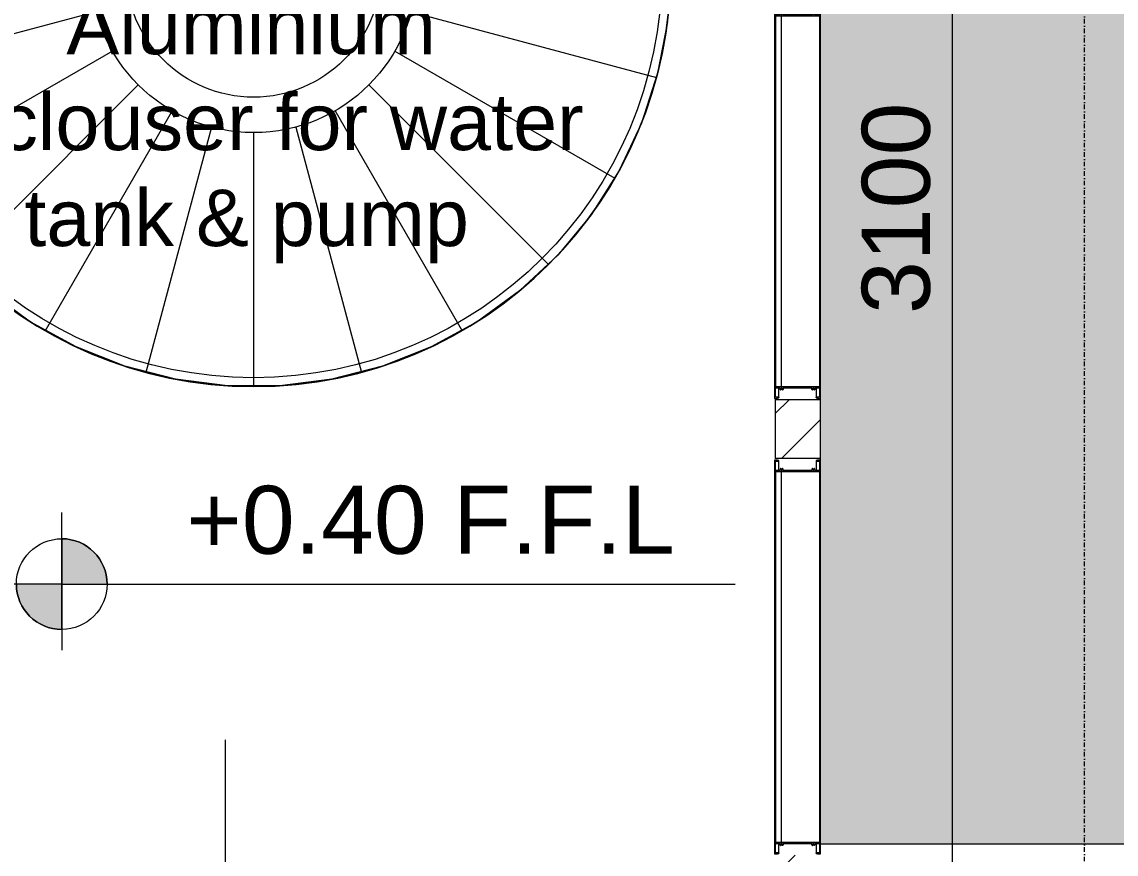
# Model space of a CAD drawing. Header units: millimetres. Extents: x -14329 to 996201, y -409013 to 338495.
# Drawn here: x -5900 to -3487, y 9950 to 11786 of the extents above; entities that cross this region are included whole.
import ezdxf

# ---------------------------------------------------------------- set-up
doc = ezdxf.new("R2010")
doc.units = ezdxf.units.MM
doc.linetypes.add('Dash dot', pattern=[21, 10, -5, 1, -5])
for name, color, linetype, lineweight in [('A-ANNO-DIMS', 211, 'Continuous', 9), ('A-ANNO-DIMS-100', 211, 'Continuous', 9), ('A-ANNO-NOTE', 131, 'Continuous', 9), ('A-DETL-GENF', 92, 'Continuous', 9), ('A-FLOR', 192, 'Continuous', 9), ('A-FLOR-PATT', 8, 'Continuous', 9), ('A-GLAZ', 151, 'Continuous', 9), ('A-WALL', 113, 'Continuous', 9), ('A-WALL-PATT', 111, 'Continuous', 18), ('G-ANNO-SYMB', 111, 'Continuous', 9), ('G-ANNO-TEXT', 231, 'Continuous', 9)]:
    doc.layers.add(name, color=color, linetype=linetype, lineweight=lineweight)
doc.styles.add('Arial_1', font='arial.ttf', dxfattribs={"height": 150})
doc.styles.add('Arial_4', font='arial.ttf', dxfattribs={"height": 125})
doc.dimstyles.new('100', dxfattribs={"dimscale": 304.8, "dimtxt": 153.03891, "dimasz": 0.656168, "dimexe": 0.328084, "dimexo": 0.0625, "dimgap": 0.016404, "dimtad": 1, "dimdec": 0, "dimzin": 0, "dimdsep": 46, "dimtxsty": 'Arial_1', "dimblk1": 'OBLIQUE', "dimblk2": 'OBLIQUE', "dimsah": 1, "dimcen": 0.09, "dimdle": 0.328084, "dimazin": 0, "dimtfac": 1, "dimtdec": 4, "dimtix": 1, "dimtmove": 0, "dimatfit": 3, "dimfxl": 0.328084, "dimfxlon": 1, "dimtvp": 1, "dimtolj": 1, "dimtzin": 0, "dimarcsym": 2})

# ---------------------------------------------------------------- blocks, each defined once
blk = doc.blocks.new('415_Series_Aluminium_Louvres_3183 - 875-V8-Ground Floor Lvl')
at = {"layer": 'A-GLAZ', "lineweight": 18}
for p, q in [((-409.1, 50), (-434.5, 50)), ((-434.5, 50), (-434.5, 43.6)), ((-409.1, 47.4), (-409.1, 50)), ((434.5, 50), (409.1, 50)), ((409.1, 50), (409.1, 47.4)), ((434.5, 43.6), (434.5, 50)), ((-434.5, 43.6), (-433.3, 43.9)), ((-433.3, 43.9), (-433.3, 41)), ((-432.2, 41), (-432.2, 47.7)), ((-432.2, 47.7), (-411.4, 47.7)), ((-411.4, 47.7), (-411.4, 38.2)), ((-411.4, 30), (-411.4, -31.6)), ((411.4, 38.2), (411.4, 47.7)), ((411.4, 47.7), (432.2, 47.7)), ((411.4, -31.6), (411.4, 30)), ((432.2, 47.7), (432.2, 41)), ((433.3, 41), (433.3, 43.9)), ((433.3, 43.9), (434.5, 43.6)), ((-433.3, -45.5), (-434.5, -45.2)), ((-434.5, -45.2), (-434.5, -51.6)), ((-433.3, -42.6), (-433.3, -45.5)), ((-432.2, -49.3), (-432.2, -42.6)), ((-411.4, -39.8), (-411.4, -49.3)), ((411.4, -49.3), (411.4, -39.8)), ((432.2, -42.6), (432.2, -49.3)), ((433.3, -45.5), (433.3, -42.6)), ((434.5, -45.2), (433.3, -45.5)), ((434.5, -51.6), (434.5, -45.2)), ((-434.5, -51.6), (-409.1, -51.6)), ((-411.4, -49.3), (-432.2, -49.3)), ((-409.1, -51.6), (-409.1, -49.1)), ((409.1, -49.1), (409.1, -51.6)), ((409.1, -51.6), (434.5, -51.6)), ((432.2, -49.3), (411.4, -49.3))]:
    blk.add_line(p, q, dxfattribs=at)
at = {"layer": 'A-GLAZ'}
for p, q in [((409.1, 50), (-409.1, 50)), ((-434.5, 43.6), (-433.3, 43.9)), ((-433.2, 43.6), (-434.5, 43.6)), ((-433.3, 43.9), (-433.3, 41)), ((-432.8, 40.5), (-411.4, 40.5)), ((-411.4, 37.6), (-413.2, 37.6)), ((-413.2, 30.7), (-411.3, 30.7)), ((-409.1, -37.1), (-409.1, 47.4)), ((-409.1, 47.4), (409.1, 47.4)), ((409.1, 47.4), (409.1, -37.1)), ((411.3, 30.7), (413.2, 30.7)), ((411.4, 40.5), (432.8, 40.5)), ((413.2, 37.6), (411.4, 37.6)), ((434.5, 43.6), (433.2, 43.6)), ((434.5, 43.6), (433.3, 43.9)), ((433.3, 43.9), (433.3, 41)), ((-433.3, -45.5), (-434.5, -45.2)), ((-433.2, -45.2), (-434.5, -45.2)), ((-433.3, -42.6), (-433.3, -45.5)), ((-411.4, -42), (-432.8, -42)), ((-411.3, -32.3), (-413.2, -32.3)), ((-413.2, -39.2), (-411.4, -39.2)), ((-409.1, -49.1), (-409.1, -37.1)), ((-409.1, -37.1), (409.1, -37.1)), ((409.1, -37.1), (409.1, -49.1)), ((413.2, -32.3), (411.3, -32.3)), ((411.4, -39.2), (413.2, -39.2)), ((432.8, -42), (411.4, -42)), ((434.5, -45.2), (433.2, -45.2)), ((433.3, -42.6), (433.3, -45.5)), ((433.3, -45.5), (434.5, -45.2)), ((-409.1, -49.1), (409.1, -49.1)), ((-409.1, -51.6), (409.1, -51.6))]:
    blk.add_line(p, q, dxfattribs=at)
at = {"layer": 'A-GLAZ', "lineweight": 18}
for centre, radius, start, end in [((-432.8, 41), 0.565, 180, 0), ((-414.9, 36.2), 0.795, 128.2258, 308.2258), ((-414.9, 32.1), 0.795, 51.7742, 231.7742), ((-413.2, 34.1), 3.43, 75.7672, 128.2258), ((-413.2, 34.1), 3.43, 231.7742, 284.2328), ((-413.2, 34.1), 1.84, 231.7742, 128.2258), ((-412.2, 38.2), 0.8, 255.7672, 0), ((-412.2, 30), 0.8, 0, 104.2328), ((412.2, 38.2), 0.8, 180, 284.2328), ((413.2, 34.1), 1.84, 51.7742, 308.2258), ((412.2, 30), 0.8, 75.7672, 180), ((413.2, 34.1), 3.43, 51.7742, 104.2328), ((413.2, 34.1), 3.43, 255.7672, 308.2258), ((414.9, 36.2), 0.795, 231.7742, 51.7742), ((414.9, 32.1), 0.795, 308.2258, 128.2258), ((432.8, 41), 0.565, 180, 360), ((-432.8, -42.6), 0.565, 0, 180), ((-414.9, -33.7), 0.795, 128.2258, 308.2258), ((-414.9, -37.8), 0.795, 51.7742, 231.7742), ((-413.2, -35.7), 3.43, 75.7672, 128.2258), ((-413.2, -35.7), 3.43, 231.7742, 284.2328), ((-413.2, -35.7), 1.84, 231.7742, 128.2258), ((-412.2, -31.6), 0.8, 255.7672, 0), ((-412.2, -39.8), 0.8, 0, 104.2328), ((412.2, -31.6), 0.8, 180, 284.2328), ((413.2, -35.7), 1.84, 51.7742, 308.2258), ((412.2, -39.8), 0.8, 75.7672, 180), ((413.2, -35.7), 3.43, 51.7742, 104.2328), ((413.2, -35.7), 3.43, 255.7672, 308.2258), ((414.9, -33.7), 0.795, 231.7742, 51.7742), ((414.9, -37.8), 0.795, 308.2258, 128.2258), ((432.8, -42.6), 0.565, 360, 180)]:
    blk.add_arc(centre, radius, start, end, dxfattribs=at)
at = {"layer": 'A-GLAZ'}
for points, knots in [([(-433.3, 41), (-433.3, 40.9), (-433.3, 40.8), (-433.2, 40.7), (-433.1, 40.6), (-433, 40.5), (-432.8, 40.4), (-432.7, 40.4), (-432.5, 40.5), (-432.4, 40.6), (-432.3, 40.7), (-432.2, 40.8), (-432.2, 40.9), (-432.2, 41)], [0, 0, 0, 0, 0.125, 0.208333, 0.291667, 0.375, 0.458333, 0.541667, 0.625, 0.708333, 0.791667, 0.875, 1, 1, 1, 1]), ([(-415.4, 36.8), (-415.4, 36.8), (-415.5, 36.7), (-415.6, 36.5), (-415.7, 36.3), (-415.7, 36.1), (-415.6, 35.9), (-415.5, 35.7), (-415.4, 35.6), (-415.3, 35.5), (-415.1, 35.4), (-415, 35.4), (-414.8, 35.4), (-414.6, 35.4), (-414.5, 35.5), (-414.4, 35.6)], [0, 0, 0, 0, 0.083333, 0.166667, 0.25, 0.333333, 0.416667, 0.479167, 0.541667, 0.625, 0.6875, 0.75, 0.8125, 0.875, 1, 1, 1, 1]), ([(-414.4, 32.7), (-414.4, 32.7), (-414.5, 32.8), (-414.7, 32.8), (-414.9, 32.9), (-415, 32.8), (-415.2, 32.8), (-415.4, 32.7), (-415.5, 32.6), (-415.6, 32.4), (-415.7, 32.2), (-415.7, 32), (-415.6, 31.8), (-415.5, 31.6), (-415.4, 31.5), (-415.4, 31.4)], [0, 0, 0, 0, 0.083333, 0.145833, 0.208333, 0.270833, 0.333333, 0.416667, 0.5, 0.583333, 0.666667, 0.75, 0.833333, 0.916667, 1, 1, 1, 1]), ([(-412.4, 37.4), (-412.7, 37.5), (-413, 37.6), (-413.6, 37.5), (-414, 37.5), (-414.3, 37.4), (-414.8, 37.2), (-415.2, 37), (-415.4, 36.8)], [0, 0, 0, 0, 0.25, 0.375, 0.5, 0.625, 0.75, 1, 1, 1, 1]), ([(-415.4, 31.4), (-415.2, 31.3), (-414.8, 31.1), (-414.3, 30.9), (-414, 30.8), (-413.6, 30.7), (-413, 30.7), (-412.7, 30.7), (-412.4, 30.8)], [0, 0, 0, 0, 0.25, 0.375, 0.5, 0.625, 0.75, 1, 1, 1, 1]), ([(-411.4, 38), (-411.4, 38), (-411.5, 37.8), (-411.6, 37.7), (-411.7, 37.6), (-411.8, 37.5), (-411.9, 37.5), (-412, 37.5)], [0.1428571, 0.1428571, 0.1428571, 0.1428571, 0.2857143, 0.3928571, 0.5, 0.6071429, 0.7142857, 0.7142857, 0.7142857, 0.7142857]), ([(-412, 30.8), (-412, 30.8), (-411.9, 30.8), (-411.7, 30.7), (-411.6, 30.6), (-411.5, 30.4), (-411.4, 30.3), (-411.4, 30.2)], [0.25, 0.25, 0.25, 0.25, 0.3571429, 0.4642857, 0.5714286, 0.7142857, 0.8571429, 0.8571429, 0.8571429, 0.8571429]), ([(411.4, 38), (411.4, 38), (411.5, 37.8), (411.6, 37.7), (411.7, 37.6), (411.8, 37.5), (411.9, 37.5), (412, 37.5)], [0.1428571, 0.1428571, 0.1428571, 0.1428571, 0.2857143, 0.3928571, 0.5, 0.6071429, 0.7142857, 0.7142857, 0.7142857, 0.7142857]), ([(412, 30.8), (412, 30.8), (411.9, 30.8), (411.7, 30.7), (411.6, 30.6), (411.5, 30.4), (411.4, 30.3), (411.4, 30.2)], [0.25, 0.25, 0.25, 0.25, 0.3571429, 0.4642857, 0.5714286, 0.7142857, 0.8571429, 0.8571429, 0.8571429, 0.8571429]), ([(412.4, 37.4), (412.7, 37.5), (413, 37.6), (413.6, 37.5), (414, 37.5), (414.3, 37.4), (414.8, 37.2), (415.2, 37), (415.4, 36.8)], [0, 0, 0, 0, 0.25, 0.375, 0.5, 0.625, 0.75, 1, 1, 1, 1]), ([(415.4, 31.4), (415.2, 31.3), (414.8, 31.1), (414.3, 30.9), (414, 30.8), (413.6, 30.7), (413, 30.7), (412.7, 30.7), (412.4, 30.8)], [0, 0, 0, 0, 0.25, 0.375, 0.5, 0.625, 0.75, 1, 1, 1, 1]), ([(415.4, 36.8), (415.4, 36.8), (415.5, 36.7), (415.6, 36.5), (415.7, 36.3), (415.7, 36.1), (415.6, 35.9), (415.5, 35.7), (415.4, 35.6), (415.3, 35.5), (415.1, 35.4), (415, 35.4), (414.8, 35.4), (414.6, 35.4), (414.5, 35.5), (414.4, 35.6)], [0, 0, 0, 0, 0.083333, 0.166667, 0.25, 0.333333, 0.416667, 0.479167, 0.541667, 0.625, 0.6875, 0.75, 0.8125, 0.875, 1, 1, 1, 1]), ([(414.4, 32.7), (414.4, 32.7), (414.5, 32.8), (414.7, 32.8), (414.9, 32.9), (415, 32.8), (415.2, 32.8), (415.4, 32.7), (415.5, 32.6), (415.6, 32.4), (415.7, 32.2), (415.7, 32), (415.6, 31.8), (415.5, 31.6), (415.4, 31.5), (415.4, 31.4)], [0, 0, 0, 0, 0.083333, 0.145833, 0.208333, 0.270833, 0.333333, 0.416667, 0.5, 0.583333, 0.666667, 0.75, 0.833333, 0.916667, 1, 1, 1, 1]), ([(433.3, 41), (433.3, 40.9), (433.3, 40.8), (433.2, 40.7), (433.1, 40.6), (433, 40.5), (432.8, 40.4), (432.7, 40.4), (432.5, 40.5), (432.4, 40.6), (432.3, 40.7), (432.2, 40.8), (432.2, 40.9), (432.2, 41)], [0, 0, 0, 0, 0.125, 0.208333, 0.291667, 0.375, 0.458333, 0.541667, 0.625, 0.708333, 0.791667, 0.875, 1, 1, 1, 1]), ([(-432.2, -42.6), (-432.2, -42.5), (-432.2, -42.4), (-432.3, -42.3), (-432.4, -42.2), (-432.5, -42.1), (-432.7, -42), (-432.8, -42), (-433, -42.1), (-433.1, -42.2), (-433.2, -42.3), (-433.3, -42.4), (-433.3, -42.5), (-433.3, -42.6)], [0, 0, 0, 0, 0.125, 0.208333, 0.291667, 0.375, 0.458333, 0.541667, 0.625, 0.708333, 0.791667, 0.875, 1, 1, 1, 1]), ([(-415.4, -33), (-415.4, -33.1), (-415.5, -33.2), (-415.6, -33.4), (-415.7, -33.6), (-415.7, -33.8), (-415.6, -34), (-415.5, -34.1), (-415.4, -34.2), (-415.3, -34.3), (-415.1, -34.4), (-415, -34.4), (-414.8, -34.5), (-414.6, -34.4), (-414.5, -34.3), (-414.4, -34.3)], [0, 0, 0, 0, 0.083333, 0.166667, 0.25, 0.333333, 0.416667, 0.479167, 0.541667, 0.625, 0.6875, 0.75, 0.8125, 0.875, 1, 1, 1, 1]), ([(-414.4, -37.2), (-414.4, -37.1), (-414.5, -37.1), (-414.7, -37), (-414.9, -37), (-415, -37), (-415.2, -37.1), (-415.4, -37.2), (-415.5, -37.3), (-415.6, -37.5), (-415.7, -37.7), (-415.7, -37.9), (-415.6, -38.1), (-415.5, -38.3), (-415.4, -38.4), (-415.4, -38.4)], [0, 0, 0, 0, 0.083333, 0.145833, 0.208333, 0.270833, 0.333333, 0.416667, 0.5, 0.583333, 0.666667, 0.75, 0.833333, 0.916667, 1, 1, 1, 1]), ([(-412.4, -32.4), (-412.7, -32.3), (-413, -32.3), (-413.6, -32.3), (-414, -32.4), (-414.3, -32.5), (-414.8, -32.7), (-415.2, -32.9), (-415.4, -33)], [0, 0, 0, 0, 0.25, 0.375, 0.5, 0.625, 0.75, 1, 1, 1, 1]), ([(-415.4, -38.4), (-415.2, -38.6), (-414.8, -38.8), (-414.3, -39), (-414, -39.1), (-413.6, -39.1), (-413, -39.2), (-412.7, -39.1), (-412.4, -39)], [0, 0, 0, 0, 0.25, 0.375, 0.5, 0.625, 0.75, 1, 1, 1, 1]), ([(-411.4, -31.8), (-411.4, -31.9), (-411.5, -32), (-411.6, -32.2), (-411.7, -32.3), (-411.8, -32.3), (-411.9, -32.4), (-412, -32.4)], [0.1428571, 0.1428571, 0.1428571, 0.1428571, 0.2857143, 0.3928571, 0.5, 0.6071429, 0.7142857, 0.7142857, 0.7142857, 0.7142857]), ([(-412, -39), (-412, -39.1), (-411.9, -39.1), (-411.7, -39.2), (-411.6, -39.3), (-411.5, -39.4), (-411.4, -39.6), (-411.4, -39.6)], [0.25, 0.25, 0.25, 0.25, 0.3571429, 0.4642857, 0.5714286, 0.7142857, 0.8571429, 0.8571429, 0.8571429, 0.8571429]), ([(411.4, -31.8), (411.4, -31.9), (411.5, -32), (411.6, -32.2), (411.7, -32.3), (411.8, -32.3), (411.9, -32.4), (412, -32.4)], [0.1428571, 0.1428571, 0.1428571, 0.1428571, 0.2857143, 0.3928571, 0.5, 0.6071429, 0.7142857, 0.7142857, 0.7142857, 0.7142857]), ([(412, -39), (412, -39.1), (411.9, -39.1), (411.7, -39.2), (411.6, -39.3), (411.5, -39.4), (411.4, -39.6), (411.4, -39.6)], [0.25, 0.25, 0.25, 0.25, 0.3571429, 0.4642857, 0.5714286, 0.7142857, 0.8571429, 0.8571429, 0.8571429, 0.8571429]), ([(412.4, -32.4), (412.7, -32.3), (413, -32.3), (413.6, -32.3), (414, -32.4), (414.3, -32.5), (414.8, -32.7), (415.2, -32.9), (415.4, -33)], [0, 0, 0, 0, 0.25, 0.375, 0.5, 0.625, 0.75, 1, 1, 1, 1]), ([(415.4, -38.4), (415.2, -38.6), (414.8, -38.8), (414.3, -39), (414, -39.1), (413.6, -39.1), (413, -39.2), (412.7, -39.1), (412.4, -39)], [0, 0, 0, 0, 0.25, 0.375, 0.5, 0.625, 0.75, 1, 1, 1, 1]), ([(415.4, -33), (415.4, -33.1), (415.5, -33.2), (415.6, -33.4), (415.7, -33.6), (415.7, -33.8), (415.6, -34), (415.5, -34.1), (415.4, -34.2), (415.3, -34.3), (415.1, -34.4), (415, -34.4), (414.8, -34.5), (414.6, -34.4), (414.5, -34.3), (414.4, -34.3)], [0, 0, 0, 0, 0.083333, 0.166667, 0.25, 0.333333, 0.416667, 0.479167, 0.541667, 0.625, 0.6875, 0.75, 0.8125, 0.875, 1, 1, 1, 1]), ([(414.4, -37.2), (414.4, -37.1), (414.5, -37.1), (414.7, -37), (414.9, -37), (415, -37), (415.2, -37.1), (415.4, -37.2), (415.5, -37.3), (415.6, -37.5), (415.7, -37.7), (415.7, -37.9), (415.6, -38.1), (415.5, -38.3), (415.4, -38.4), (415.4, -38.4)], [0, 0, 0, 0, 0.083333, 0.145833, 0.208333, 0.270833, 0.333333, 0.416667, 0.5, 0.583333, 0.666667, 0.75, 0.833333, 0.916667, 1, 1, 1, 1]), ([(432.2, -42.6), (432.2, -42.5), (432.2, -42.4), (432.3, -42.3), (432.4, -42.2), (432.5, -42.1), (432.7, -42), (432.8, -42), (433, -42.1), (433.1, -42.2), (433.2, -42.3), (433.3, -42.4), (433.3, -42.5), (433.3, -42.6)], [0, 0, 0, 0, 0.125, 0.208333, 0.291667, 0.375, 0.458333, 0.541667, 0.625, 0.708333, 0.791667, 0.875, 1, 1, 1, 1])]:
    blk.add_open_spline(points, degree=3, knots=knots, dxfattribs=at)
blk = doc.blocks.new('415_Series_Aluminium_Louvres_3183 - 875-V9-Ground Floor Lvl')
at = {"layer": 'A-GLAZ', "lineweight": 18}
for p, q in [((-409.1, 50), (-434.5, 50)), ((-434.5, 50), (-434.5, 43.6)), ((-409.1, 47.4), (-409.1, 50)), ((434.5, 50), (409.1, 50)), ((409.1, 50), (409.1, 47.4)), ((434.5, 43.6), (434.5, 50)), ((-434.5, 43.6), (-433.3, 43.9)), ((-433.3, 43.9), (-433.3, 41)), ((-432.2, 41), (-432.2, 47.7)), ((-432.2, 47.7), (-411.4, 47.7)), ((-411.4, 47.7), (-411.4, 38.2)), ((-411.4, 30), (-411.4, -31.6)), ((411.4, 38.2), (411.4, 47.7)), ((411.4, 47.7), (432.2, 47.7)), ((411.4, -31.6), (411.4, 30)), ((432.2, 47.7), (432.2, 41)), ((433.3, 41), (433.3, 43.9)), ((433.3, 43.9), (434.5, 43.6)), ((-433.3, -45.5), (-434.5, -45.2)), ((-434.5, -45.2), (-434.5, -51.6)), ((-433.3, -42.6), (-433.3, -45.5)), ((-432.2, -49.3), (-432.2, -42.6)), ((-411.4, -39.8), (-411.4, -49.3)), ((411.4, -49.3), (411.4, -39.8)), ((432.2, -42.6), (432.2, -49.3)), ((433.3, -45.5), (433.3, -42.6)), ((434.5, -45.2), (433.3, -45.5)), ((434.5, -51.6), (434.5, -45.2)), ((-434.5, -51.6), (-409.1, -51.6)), ((-411.4, -49.3), (-432.2, -49.3)), ((-409.1, -51.6), (-409.1, -49.1)), ((409.1, -49.1), (409.1, -51.6)), ((409.1, -51.6), (434.5, -51.6)), ((432.2, -49.3), (411.4, -49.3))]:
    blk.add_line(p, q, dxfattribs=at)
at = {"layer": 'A-GLAZ'}
for p, q in [((409.1, 50), (-409.1, 50)), ((-434.5, 43.6), (-433.3, 43.9)), ((-433.2, 43.6), (-434.5, 43.6)), ((-433.3, 43.9), (-433.3, 41)), ((-432.8, 40.5), (-411.4, 40.5)), ((-411.4, 37.6), (-413.2, 37.6)), ((-413.2, 30.7), (-411.3, 30.7)), ((-409.1, -37.1), (-409.1, 47.4)), ((-409.1, 47.4), (409.1, 47.4)), ((409.1, 47.4), (409.1, -37.1)), ((411.3, 30.7), (413.2, 30.7)), ((411.4, 40.5), (432.8, 40.5)), ((413.2, 37.6), (411.4, 37.6)), ((434.5, 43.6), (433.2, 43.6)), ((434.5, 43.6), (433.3, 43.9)), ((433.3, 43.9), (433.3, 41)), ((-433.3, -45.5), (-434.5, -45.2)), ((-433.2, -45.2), (-434.5, -45.2)), ((-433.3, -42.6), (-433.3, -45.5)), ((-411.4, -42), (-432.8, -42)), ((-411.3, -32.3), (-413.2, -32.3)), ((-413.2, -39.2), (-411.4, -39.2)), ((-409.1, -49.1), (-409.1, -37.1)), ((-409.1, -37.1), (409.1, -37.1)), ((409.1, -37.1), (409.1, -49.1)), ((413.2, -32.3), (411.3, -32.3)), ((411.4, -39.2), (413.2, -39.2)), ((432.8, -42), (411.4, -42)), ((434.5, -45.2), (433.2, -45.2)), ((433.3, -42.6), (433.3, -45.5)), ((433.3, -45.5), (434.5, -45.2)), ((-409.1, -49.1), (409.1, -49.1)), ((-409.1, -51.6), (409.1, -51.6))]:
    blk.add_line(p, q, dxfattribs=at)
at = {"layer": 'A-GLAZ', "lineweight": 18}
for centre, radius, start, end in [((-432.8, 41), 0.565, 180, 0), ((-414.9, 36.2), 0.795, 128.2258, 308.2258), ((-414.9, 32.1), 0.795, 51.7742, 231.7742), ((-413.2, 34.1), 3.43, 75.7672, 128.2258), ((-413.2, 34.1), 3.43, 231.7742, 284.2328), ((-413.2, 34.1), 1.84, 231.7742, 128.2258), ((-412.2, 38.2), 0.8, 255.7672, 0), ((-412.2, 30), 0.8, 0, 104.2328), ((412.2, 38.2), 0.8, 180, 284.2328), ((413.2, 34.1), 1.84, 51.7742, 308.2258), ((412.2, 30), 0.8, 75.7672, 180), ((413.2, 34.1), 3.43, 51.7742, 104.2328), ((413.2, 34.1), 3.43, 255.7672, 308.2258), ((414.9, 36.2), 0.795, 231.7742, 51.7742), ((414.9, 32.1), 0.795, 308.2258, 128.2258), ((432.8, 41), 0.565, 180, 360), ((-432.8, -42.6), 0.565, 0, 180), ((-414.9, -33.7), 0.795, 128.2258, 308.2258), ((-414.9, -37.8), 0.795, 51.7742, 231.7742), ((-413.2, -35.7), 3.43, 75.7672, 128.2258), ((-413.2, -35.7), 3.43, 231.7742, 284.2328), ((-413.2, -35.7), 1.84, 231.7742, 128.2258), ((-412.2, -31.6), 0.8, 255.7672, 0), ((-412.2, -39.8), 0.8, 0, 104.2328), ((412.2, -31.6), 0.8, 180, 284.2328), ((413.2, -35.7), 1.84, 51.7742, 308.2258), ((412.2, -39.8), 0.8, 75.7672, 180), ((413.2, -35.7), 3.43, 51.7742, 104.2328), ((413.2, -35.7), 3.43, 255.7672, 308.2258), ((414.9, -33.7), 0.795, 231.7742, 51.7742), ((414.9, -37.8), 0.795, 308.2258, 128.2258), ((432.8, -42.6), 0.565, 360, 180)]:
    blk.add_arc(centre, radius, start, end, dxfattribs=at)
at = {"layer": 'A-GLAZ'}
for points, knots in [([(-433.3, 41), (-433.3, 40.9), (-433.3, 40.8), (-433.2, 40.7), (-433.1, 40.6), (-433, 40.5), (-432.8, 40.4), (-432.7, 40.4), (-432.5, 40.5), (-432.4, 40.6), (-432.3, 40.7), (-432.2, 40.8), (-432.2, 40.9), (-432.2, 41)], [0, 0, 0, 0, 0.125, 0.208333, 0.291667, 0.375, 0.458333, 0.541667, 0.625, 0.708333, 0.791667, 0.875, 1, 1, 1, 1]), ([(-415.4, 36.8), (-415.4, 36.8), (-415.5, 36.7), (-415.6, 36.5), (-415.7, 36.3), (-415.7, 36.1), (-415.6, 35.9), (-415.5, 35.7), (-415.4, 35.6), (-415.3, 35.5), (-415.1, 35.4), (-415, 35.4), (-414.8, 35.4), (-414.6, 35.4), (-414.5, 35.5), (-414.4, 35.6)], [0, 0, 0, 0, 0.083333, 0.166667, 0.25, 0.333333, 0.416667, 0.479167, 0.541667, 0.625, 0.6875, 0.75, 0.8125, 0.875, 1, 1, 1, 1]), ([(-414.4, 32.7), (-414.4, 32.7), (-414.5, 32.8), (-414.7, 32.8), (-414.9, 32.9), (-415, 32.8), (-415.2, 32.8), (-415.4, 32.7), (-415.5, 32.6), (-415.6, 32.4), (-415.7, 32.2), (-415.7, 32), (-415.6, 31.8), (-415.5, 31.6), (-415.4, 31.5), (-415.4, 31.4)], [0, 0, 0, 0, 0.083333, 0.145833, 0.208333, 0.270833, 0.333333, 0.416667, 0.5, 0.583333, 0.666667, 0.75, 0.833333, 0.916667, 1, 1, 1, 1]), ([(-412.4, 37.4), (-412.7, 37.5), (-413, 37.6), (-413.6, 37.5), (-414, 37.5), (-414.3, 37.4), (-414.8, 37.2), (-415.2, 37), (-415.4, 36.8)], [0, 0, 0, 0, 0.25, 0.375, 0.5, 0.625, 0.75, 1, 1, 1, 1]), ([(-415.4, 31.4), (-415.2, 31.3), (-414.8, 31.1), (-414.3, 30.9), (-414, 30.8), (-413.6, 30.7), (-413, 30.7), (-412.7, 30.7), (-412.4, 30.8)], [0, 0, 0, 0, 0.25, 0.375, 0.5, 0.625, 0.75, 1, 1, 1, 1]), ([(-411.4, 38), (-411.4, 38), (-411.5, 37.8), (-411.6, 37.7), (-411.7, 37.6), (-411.8, 37.5), (-411.9, 37.5), (-412, 37.5)], [0.1428571, 0.1428571, 0.1428571, 0.1428571, 0.2857143, 0.3928571, 0.5, 0.6071429, 0.7142857, 0.7142857, 0.7142857, 0.7142857]), ([(-412, 30.8), (-412, 30.8), (-411.9, 30.8), (-411.7, 30.7), (-411.6, 30.6), (-411.5, 30.4), (-411.4, 30.3), (-411.4, 30.2)], [0.25, 0.25, 0.25, 0.25, 0.3571429, 0.4642857, 0.5714286, 0.7142857, 0.8571429, 0.8571429, 0.8571429, 0.8571429]), ([(411.4, 38), (411.4, 38), (411.5, 37.8), (411.6, 37.7), (411.7, 37.6), (411.8, 37.5), (411.9, 37.5), (412, 37.5)], [0.1428571, 0.1428571, 0.1428571, 0.1428571, 0.2857143, 0.3928571, 0.5, 0.6071429, 0.7142857, 0.7142857, 0.7142857, 0.7142857]), ([(412, 30.8), (412, 30.8), (411.9, 30.8), (411.7, 30.7), (411.6, 30.6), (411.5, 30.4), (411.4, 30.3), (411.4, 30.2)], [0.25, 0.25, 0.25, 0.25, 0.3571429, 0.4642857, 0.5714286, 0.7142857, 0.8571429, 0.8571429, 0.8571429, 0.8571429]), ([(412.4, 37.4), (412.7, 37.5), (413, 37.6), (413.6, 37.5), (414, 37.5), (414.3, 37.4), (414.8, 37.2), (415.2, 37), (415.4, 36.8)], [0, 0, 0, 0, 0.25, 0.375, 0.5, 0.625, 0.75, 1, 1, 1, 1]), ([(415.4, 31.4), (415.2, 31.3), (414.8, 31.1), (414.3, 30.9), (414, 30.8), (413.6, 30.7), (413, 30.7), (412.7, 30.7), (412.4, 30.8)], [0, 0, 0, 0, 0.25, 0.375, 0.5, 0.625, 0.75, 1, 1, 1, 1]), ([(415.4, 36.8), (415.4, 36.8), (415.5, 36.7), (415.6, 36.5), (415.7, 36.3), (415.7, 36.1), (415.6, 35.9), (415.5, 35.7), (415.4, 35.6), (415.3, 35.5), (415.1, 35.4), (415, 35.4), (414.8, 35.4), (414.6, 35.4), (414.5, 35.5), (414.4, 35.6)], [0, 0, 0, 0, 0.083333, 0.166667, 0.25, 0.333333, 0.416667, 0.479167, 0.541667, 0.625, 0.6875, 0.75, 0.8125, 0.875, 1, 1, 1, 1]), ([(414.4, 32.7), (414.4, 32.7), (414.5, 32.8), (414.7, 32.8), (414.9, 32.9), (415, 32.8), (415.2, 32.8), (415.4, 32.7), (415.5, 32.6), (415.6, 32.4), (415.7, 32.2), (415.7, 32), (415.6, 31.8), (415.5, 31.6), (415.4, 31.5), (415.4, 31.4)], [0, 0, 0, 0, 0.083333, 0.145833, 0.208333, 0.270833, 0.333333, 0.416667, 0.5, 0.583333, 0.666667, 0.75, 0.833333, 0.916667, 1, 1, 1, 1]), ([(433.3, 41), (433.3, 40.9), (433.3, 40.8), (433.2, 40.7), (433.1, 40.6), (433, 40.5), (432.8, 40.4), (432.7, 40.4), (432.5, 40.5), (432.4, 40.6), (432.3, 40.7), (432.2, 40.8), (432.2, 40.9), (432.2, 41)], [0, 0, 0, 0, 0.125, 0.208333, 0.291667, 0.375, 0.458333, 0.541667, 0.625, 0.708333, 0.791667, 0.875, 1, 1, 1, 1]), ([(-432.2, -42.6), (-432.2, -42.5), (-432.2, -42.4), (-432.3, -42.3), (-432.4, -42.2), (-432.5, -42.1), (-432.7, -42), (-432.8, -42), (-433, -42.1), (-433.1, -42.2), (-433.2, -42.3), (-433.3, -42.4), (-433.3, -42.5), (-433.3, -42.6)], [0, 0, 0, 0, 0.125, 0.208333, 0.291667, 0.375, 0.458333, 0.541667, 0.625, 0.708333, 0.791667, 0.875, 1, 1, 1, 1]), ([(-415.4, -33), (-415.4, -33.1), (-415.5, -33.2), (-415.6, -33.4), (-415.7, -33.6), (-415.7, -33.8), (-415.6, -34), (-415.5, -34.1), (-415.4, -34.2), (-415.3, -34.3), (-415.1, -34.4), (-415, -34.4), (-414.8, -34.5), (-414.6, -34.4), (-414.5, -34.3), (-414.4, -34.3)], [0, 0, 0, 0, 0.083333, 0.166667, 0.25, 0.333333, 0.416667, 0.479167, 0.541667, 0.625, 0.6875, 0.75, 0.8125, 0.875, 1, 1, 1, 1]), ([(-414.4, -37.2), (-414.4, -37.1), (-414.5, -37.1), (-414.7, -37), (-414.9, -37), (-415, -37), (-415.2, -37.1), (-415.4, -37.2), (-415.5, -37.3), (-415.6, -37.5), (-415.7, -37.7), (-415.7, -37.9), (-415.6, -38.1), (-415.5, -38.3), (-415.4, -38.4), (-415.4, -38.4)], [0, 0, 0, 0, 0.083333, 0.145833, 0.208333, 0.270833, 0.333333, 0.416667, 0.5, 0.583333, 0.666667, 0.75, 0.833333, 0.916667, 1, 1, 1, 1]), ([(-412.4, -32.4), (-412.7, -32.3), (-413, -32.3), (-413.6, -32.3), (-414, -32.4), (-414.3, -32.5), (-414.8, -32.7), (-415.2, -32.9), (-415.4, -33)], [0, 0, 0, 0, 0.25, 0.375, 0.5, 0.625, 0.75, 1, 1, 1, 1]), ([(-415.4, -38.4), (-415.2, -38.6), (-414.8, -38.8), (-414.3, -39), (-414, -39.1), (-413.6, -39.1), (-413, -39.2), (-412.7, -39.1), (-412.4, -39)], [0, 0, 0, 0, 0.25, 0.375, 0.5, 0.625, 0.75, 1, 1, 1, 1]), ([(-411.4, -31.8), (-411.4, -31.9), (-411.5, -32), (-411.6, -32.2), (-411.7, -32.3), (-411.8, -32.3), (-411.9, -32.4), (-412, -32.4)], [0.1428571, 0.1428571, 0.1428571, 0.1428571, 0.2857143, 0.3928571, 0.5, 0.6071429, 0.7142857, 0.7142857, 0.7142857, 0.7142857]), ([(-412, -39), (-412, -39.1), (-411.9, -39.1), (-411.7, -39.2), (-411.6, -39.3), (-411.5, -39.4), (-411.4, -39.6), (-411.4, -39.6)], [0.25, 0.25, 0.25, 0.25, 0.3571429, 0.4642857, 0.5714286, 0.7142857, 0.8571429, 0.8571429, 0.8571429, 0.8571429]), ([(411.4, -31.8), (411.4, -31.9), (411.5, -32), (411.6, -32.2), (411.7, -32.3), (411.8, -32.3), (411.9, -32.4), (412, -32.4)], [0.1428571, 0.1428571, 0.1428571, 0.1428571, 0.2857143, 0.3928571, 0.5, 0.6071429, 0.7142857, 0.7142857, 0.7142857, 0.7142857]), ([(412, -39), (412, -39.1), (411.9, -39.1), (411.7, -39.2), (411.6, -39.3), (411.5, -39.4), (411.4, -39.6), (411.4, -39.6)], [0.25, 0.25, 0.25, 0.25, 0.3571429, 0.4642857, 0.5714286, 0.7142857, 0.8571429, 0.8571429, 0.8571429, 0.8571429]), ([(412.4, -32.4), (412.7, -32.3), (413, -32.3), (413.6, -32.3), (414, -32.4), (414.3, -32.5), (414.8, -32.7), (415.2, -32.9), (415.4, -33)], [0, 0, 0, 0, 0.25, 0.375, 0.5, 0.625, 0.75, 1, 1, 1, 1]), ([(415.4, -38.4), (415.2, -38.6), (414.8, -38.8), (414.3, -39), (414, -39.1), (413.6, -39.1), (413, -39.2), (412.7, -39.1), (412.4, -39)], [0, 0, 0, 0, 0.25, 0.375, 0.5, 0.625, 0.75, 1, 1, 1, 1]), ([(415.4, -33), (415.4, -33.1), (415.5, -33.2), (415.6, -33.4), (415.7, -33.6), (415.7, -33.8), (415.6, -34), (415.5, -34.1), (415.4, -34.2), (415.3, -34.3), (415.1, -34.4), (415, -34.4), (414.8, -34.5), (414.6, -34.4), (414.5, -34.3), (414.4, -34.3)], [0, 0, 0, 0, 0.083333, 0.166667, 0.25, 0.333333, 0.416667, 0.479167, 0.541667, 0.625, 0.6875, 0.75, 0.8125, 0.875, 1, 1, 1, 1]), ([(414.4, -37.2), (414.4, -37.1), (414.5, -37.1), (414.7, -37), (414.9, -37), (415, -37), (415.2, -37.1), (415.4, -37.2), (415.5, -37.3), (415.6, -37.5), (415.7, -37.7), (415.7, -37.9), (415.6, -38.1), (415.5, -38.3), (415.4, -38.4), (415.4, -38.4)], [0, 0, 0, 0, 0.083333, 0.145833, 0.208333, 0.270833, 0.333333, 0.416667, 0.5, 0.583333, 0.666667, 0.75, 0.833333, 0.916667, 1, 1, 1, 1]), ([(432.2, -42.6), (432.2, -42.5), (432.2, -42.4), (432.3, -42.3), (432.4, -42.2), (432.5, -42.1), (432.7, -42), (432.8, -42), (433, -42.1), (433.1, -42.2), (433.2, -42.3), (433.3, -42.4), (433.3, -42.5), (433.3, -42.6)], [0, 0, 0, 0, 0.125, 0.208333, 0.291667, 0.375, 0.458333, 0.541667, 0.625, 0.708333, 0.791667, 0.875, 1, 1, 1, 1])]:
    blk.add_open_spline(points, degree=3, knots=knots, dxfattribs=at)
blk = doc.blocks.new('water-tank-enclosure - water-tank-enclosure-421322-Ground Floor Lvl')
at = {"layer": 'A-DETL-GENF'}
for p, q in [((1302.6, -1114.2), (761.5, -1259.2)), ((1997.2, -1114.2), (2538.3, -1259.2)), ((2562.4, -1136.4), (2540.8, -1249.9)), ((1338.5, -1201), (853.4, -1481.1)), ((1961.3, -1201), (2446.4, -1481.1)), ((2540.8, -1249.9), (2505.1, -1359.8)), ((1395.6, -1275.4), (999.5, -1671.5)), ((1904.2, -1275.4), (2300.3, -1671.5)), ((1470.1, -1332.6), (1190, -1817.7)), ((1829.7, -1332.6), (2109.8, -1817.7)), ((1556.8, -1368.5), (1411.9, -1909.6)), ((1743, -1368.5), (1888, -1909.6)), ((2505.1, -1359.8), (2455.9, -1464.3)), ((1649.9, -1380.8), (1649.9, -1940.9)), ((2455.9, -1464.3), (2394, -1561.8)), ((2394, -1561.8), (2320.4, -1650.8)), ((2320.4, -1650.8), (2236.2, -1729.9)), ((1157.1, -1797.8), (1063.6, -1729.9)), ((2236.2, -1729.9), (2142.7, -1797.8)), ((1258.3, -1853.4), (1157.1, -1797.8)), ((2142.7, -1797.8), (2041.5, -1853.4)), ((1365.7, -1895.9), (1258.3, -1853.4)), ((2041.5, -1853.4), (1934.1, -1895.9)), ((1477.6, -1924.6), (1365.7, -1895.9)), ((1934.1, -1895.9), (1822.3, -1924.6)), ((1592.2, -1939.1), (1477.6, -1924.6)), ((1822.3, -1924.6), (1707.7, -1939.1)), ((1707.7, -1939.1), (1592.2, -1939.1))]:
    blk.add_line(p, q, dxfattribs=at)
for radius in [919.8, 900.2, 359.6, 281.5]:
    blk.add_circle((1649.9, -1021.2), radius, dxfattribs=at)
blk.add_arc((1649.9, -1021.2), 919.8, 180, 360, dxfattribs=at)
blk = doc.blocks.new('Dummy_Callout_Boundary_18357 - Dummy_Callout_Boundary_18357-1328093-Ground Floor Lvl')
at = {"layer": 'A-DETL-GENF', "linetype": 'Dash dot'}
blk.add_line((2783.2, 200), (2783.2, 4303.1), dxfattribs=at)
blk = doc.blocks.new('DIMBLOCK127-Ground Floor Lvl')
at = {"layer": 'A-ANNO-DIMS-100', "transparency": 16777216}
for p, q in [((-3848.1, 12922.2), (-3948.1, 13022.2)), ((-3848.1, 9722.2), (-3848.1, 13022.2)), ((-3948.1, 12922.2), (-3748.1, 12922.2)), ((-3848.1, 12922.2), (-3948.1, 12922.2)), ((-3848.1, 12922.2), (-3748.1, 12822.2)), ((-3848.1, 9822.2), (-3948.1, 9922.2)), ((-3948.1, 9822.2), (-3748.1, 9822.2)), ((-3848.1, 9822.2), (-3948.1, 9822.2)), ((-3848.1, 9822.2), (-3748.1, 9722.2))]:
    blk.add_line(p, q, dxfattribs=at)
at = {"layer": 'A-ANNO-DIMS-100', "color": 0, "transparency": 16777216, "insert": (-4047.8, 11141.4), "char_height": 150, "width": 553.765, "attachment_point": 1, "rotation": 90, "line_spacing_factor": 0.941778, "style": 'Arial_1'}
blk.add_mtext('3100', dxfattribs=at)
blk = doc.blocks.new('_Oblique')
at = {"color": 0, "linetype": 'ByBlock', "lineweight": -2}
blk.add_line((-0.5, -0.5), (0.5, 0.5), dxfattribs=at)
blk = doc.blocks.new('125-lvl - BEL-LVL-1026112-Ground Floor Lvl')
at = {"layer": 'A-ANNO-NOTE'}
h = blk.add_hatch(color=256, dxfattribs=at)
edge = h.paths.add_edge_path()
edge.add_line((0, 0), (0, 1))
edge.add_arc((0, 0), 1, 0, 90, ccw=False)
edge.add_line((1, 0), (0, 0))
h = blk.add_hatch(color=256, dxfattribs=at)
edge = h.paths.add_edge_path()
edge.add_line((0, 0), (0, -1))
edge.add_arc((0, 0), 1, 180, 270, ccw=False)
edge.add_line((-1, 0), (0, 0))
for p, q in [((0, 0), (0, 1.576)), ((0, 1), (0, 0)), ((0, 0), (-1.454, 0)), ((0, 0), (-1, 0)), ((0, 0), (2.778, 0)), ((0, 0), (0, -1.457)), ((0, -1), (0, 0)), ((0, 0), (1, 0)), ((2.778, 0), (14.847, 0))]:
    blk.add_line(p, q, dxfattribs=at)
blk.add_circle((0, 0), 1, dxfattribs=at)
for start, end in [(0, 90), (180, 270)]:
    blk.add_arc((0, 0), 1, start, end, dxfattribs=at)

msp = doc.modelspace()

# ---------------------------------------------------------------- hatches: boundary and pattern name
at = {"layer": 'A-FLOR-PATT'}
h = msp.add_hatch(dxfattribs=at)
h.set_pattern_fill('FP_6', color=256, style=0, pattern_type=2)
h.set_pattern_definition([(0, (0, 0), (812.8, 203.2), [33.528, -576.072, 33.528, -576.072, -3251.2]), (0, (0, 0), (812.8, 203.2), [-1219.2, 33.528, -1185.672, 33.528, -576.072, -1422.4]), (0, (0, 0), (812.8, 203.2), [-3048, 33.528, -372.872, 33.528, -982.472]), (120, (304.8, 101.6), (-582.3764, 602.3054), [33.528, -576.072, 33.528, -576.072, -3251.2]), (120, (304.8, 101.6), (-582.3764, 602.3054), [-1219.2, 33.528, -1185.672, 33.528, -576.072, -1422.4]), (120, (304.8, 101.6), (-582.3764, 602.3054), [-3048, 33.528, -372.872, 33.528, -982.472]), (240, (406.4, 508), (-230.4236, -805.5054), [33.528, -576.072, 33.528, -576.072, -3251.2]), (240, (406.4, 508), (-230.4236, -805.5054), [-1219.2, 33.528, -1185.672, 33.528, -576.072, -1422.4]), (240, (406.4, 508), (-230.4236, -805.5054), [-3048, 33.528, -372.872, 33.528, -982.472])])
h.paths.add_polyline_path([(-7038.853, -16577.829), (-2826.351, -16577.829), (-2826.351, -11212.83), (-7038.853, -11212.83), (-7038.853, -14896.894)])
h.paths.add_polyline_path([(6736.147, -9862.83), (6736.147, 12922.171), (-4138.853, 12922.171), (-4138.853, 9972.171), (5886.147, 9972.171), (5886.147, -9862.83), (6031.269, -9862.83)])
at = {"layer": 'A-WALL-PATT', "lineweight": 9}
h = msp.add_hatch(dxfattribs=at)
h.set_pattern_fill('FP_7', color=256, style=0, pattern_type=2)
h.set_pattern_definition([(45, (0, 0), (-56.56854, 56.56854), [])])
h.paths.add_polyline_path([(-4238.853, 9922.171), (-4138.853, 9922.171), (-4138.853, 9947.171), (-4238.853, 9947.171)])
h.paths.add_polyline_path([(-4238.853, 10822.171), (-4138.853, 10822.171), (-4138.853, 10952.171), (-4238.853, 10952.171), (-4238.853, 10844.133)])
h.paths.add_polyline_path([(-4238.853, 11827.171), (-4138.853, 11827.171), (-4138.853, 11934.671), (-4238.853, 11934.671)])
h.paths.add_polyline_path([(-4238.853, 12809.671), (-4138.853, 12809.671), (-4138.853, 12910.304), (-4238.853, 12910.304), (-4238.853, 12840.095)])

# ---------------------------------------------------------------- linework, layer by layer
at = {"layer": 'A-FLOR'}
for p, q in [((-4138.853, 10952.171), (-4138.853, 10955.171)), ((-4138.853, 10819.171), (-4138.853, 10822.171))]:
    msp.add_line(p, q, dxfattribs=at)
at = {"layer": 'A-WALL', "lineweight": 18}
for p, q in [((-4238.853, 10952.171), (-4238.853, 10822.171)), ((-4138.853, 10952.171), (-4238.853, 10952.171)), ((-4138.853, 10822.171), (-4138.853, 10952.171)), ((-4138.853, 10822.171), (-4238.853, 10822.171))]:
    msp.add_line(p, q, dxfattribs=at)
at = {"layer": 'A-WALL'}
msp.add_line((-4138.853, 9972.171), (5886.147, 9972.171), dxfattribs=at)
at = {"layer": 'G-ANNO-SYMB'}
msp.add_line((-5450.808, 9142.128), (-5450.808, 10202.024), dxfattribs=at)

# ---------------------------------------------------------------- block references
at = {"layer": 'A-ANNO-NOTE', "xscale": 100, "yscale": 100, "zscale": 100}
msp.add_blockref('125-lvl - BEL-LVL-1026112-Ground Floor Lvl', (-5812.066, 10545.466), dxfattribs=at)
at = {"layer": 'A-DETL-GENF'}
for name, p in [('Dummy_Callout_Boundary_18357 - Dummy_Callout_Boundary_18357-1328093-Ground Floor Lvl', (-6339.996, 8852.172)), ('water-tank-enclosure - water-tank-enclosure-421322-Ground Floor Lvl', (-7038.853, 12922.171))]:
    msp.add_blockref(name, p, dxfattribs=at)
at = {"layer": 'A-GLAZ', "rotation": 270}
for name, p in [('415_Series_Aluminium_Louvres_3183 - 875-V9-Ground Floor Lvl', (-4188.853, 11389.671)), ('415_Series_Aluminium_Louvres_3183 - 875-V8-Ground Floor Lvl', (-4188.853, 10384.671))]:
    msp.add_blockref(name, p, dxfattribs=at)

# ---------------------------------------------------------------- texts
at = {"layer": 'A-ANNO-NOTE', "insert": (-5537.307, 10762.335), "char_height": 150, "width": 1338.81813, "attachment_point": 1, "style": 'Arial_1'}
msp.add_mtext('+0.40 F.F.L', dxfattribs=at)
at = {"layer": 'G-ANNO-TEXT', "color": 7, "char_height": 125, "attachment_point": 1, "style": 'Arial_4'}
for s, insert, width in [('Aluminium ', (-5801.852, 11839.445), 1066.24437), ('Enclouser for water ', (-6165.654, 11627.779), 1940.08375), ('tank & pump', (-5894.456, 11416.112), 1226.58188)]:
    msp.add_mtext(s, dxfattribs=dict(at, insert=insert, width=width))

# ---------------------------------------------------------------- dimensions: what is measured, and where the dimension line sits
at = {"layer": 'A-ANNO-DIMS'}
dim = msp.add_linear_dim(base=(-3848.064, 12922.171), p1=(-3948.064, 9822.172), p2=(-3948.064, 12922.171), angle=90, dimstyle='100', override={"dimpost": '<>', "dimfxl": 3099.999401}, dxfattribs=at)
dim.commit()
dim.dimension.update_dxf_attribs({"geometry": 'DIMBLOCK127-Ground Floor Lvl', "text_midpoint": (-3929.702, 11372.172)})

doc.saveas('drawing.dxf')
